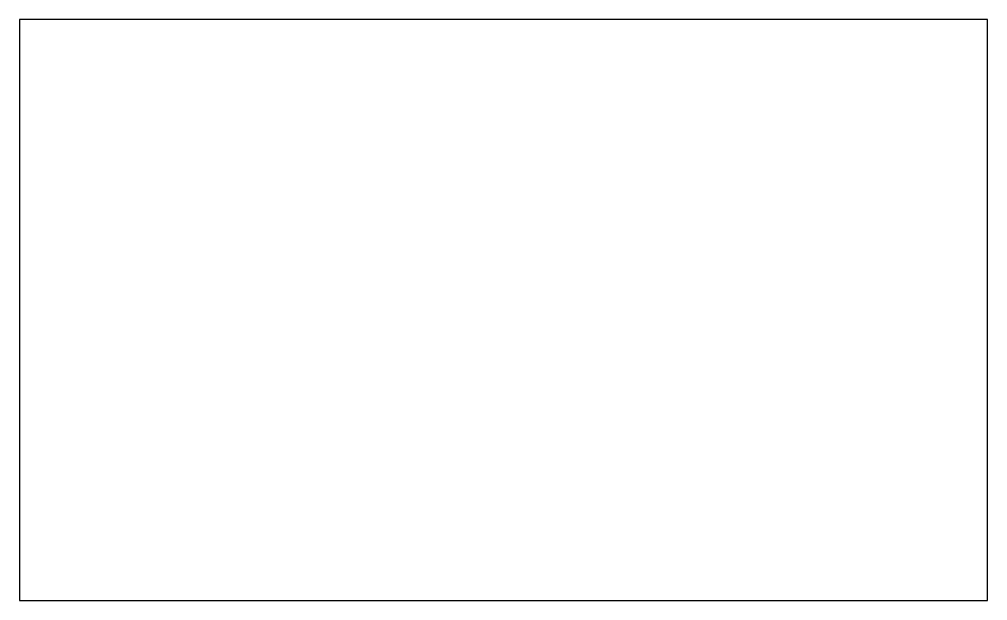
# Model space of a CAD drawing. Header units: millimetres. Extents: x 0 to 5000, y 0 to 3000.
import ezdxf

# ---------------------------------------------------------------- set-up
doc = ezdxf.new("R2010")
doc.units = ezdxf.units.MM
doc.layers.add('WALL', color=1, linetype='Continuous')

msp = doc.modelspace()

# ---------------------------------------------------------------- linework, layer by layer
at = {"layer": 'WALL'}
msp.add_lwpolyline([(0, 0), (5000, 0), (5000, 3000), (0, 3000)], close=True, dxfattribs=at)

doc.saveas('drawing.dxf')
